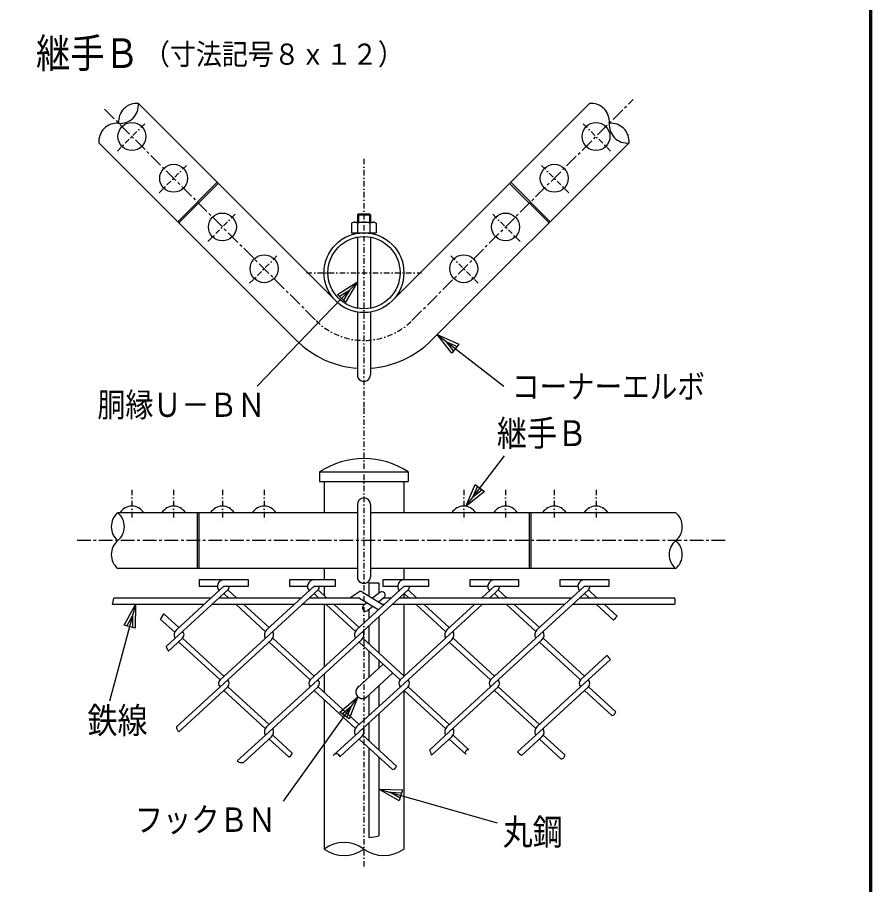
# Model space of a CAD drawing. Units: millimetres, scale not verified. Extents: x -4425 to 4425, y -3150 to 3150.
# Drawn here: x 2638 to 4200, y -1701 to -115 of the extents above; entities that cross this region are included whole.
import ezdxf
from ezdxf.enums import TextEntityAlignment as Align

# ---------------------------------------------------------------- set-up
doc = ezdxf.new("R2010")
doc.units = ezdxf.units.MM
doc.header["$LTSCALE"] = 20
doc.linetypes.add('USER1', pattern=[2, 1.25, -0.25, 0.25, -0.25])
doc.linetypes.add('USER3', pattern=[1.01, 0.5, -0.25, 0.01, -0.25])
doc.layers.add('0-0_1', color=7, linetype='Continuous', lineweight=25)
doc.layers.add('0-4_WAKU', color=7, linetype='Continuous', lineweight=25)
doc.styles.add('ＭＳ ゴシック', font='')
doc.styles.get('ＭＳ ゴシック').set_extended_font_data('MS Gothic')

msp = doc.modelspace()

# ---------------------------------------------------------------- linework, layer by layer
at = {"layer": '0-0_1', "color": 4, "linetype": 'USER1'}
for p, q in [((3359.44, -669.69), (3763.88, -265.25)), ((2797.39, -282.85), (3184.22, -669.69)), ((3932.38, -1072.15), (2743.24, -1072.15))]:
    msp.add_line(p, q, dxfattribs=at)
at = {"layer": '0-0_1'}
for p, q in [((2859.45, -272.78), (3220.29, -633.62)), ((3323.38, -633.62), (3684.22, -272.78)), ((2787.32, -344.91), (3148.16, -705.75)), ((3395.51, -705.75), (3756.35, -344.91)), ((2931.36, -488.95), (3003.49, -416.82)), ((2933.48, -491.07), (3005.61, -418.95)), ((3610.18, -491.07), (3538.06, -418.95)), ((3612.31, -488.95), (3540.18, -416.82)), ((3261.63, -474.68), (3282.03, -474.68)), ((3282.03, -474.68), (3283.83, -476.48)), ((3253.08, -489.68), (3249.33, -491.41)), ((3249.33, -491.41), (3249.33, -509.18)), ((3259.83, -476.48), (3259.83, -489.68)), ((3260.59, -509.18), (3260.59, -491.41)), ((3283.08, -509.18), (3283.08, -491.41)), ((3283.83, -476.48), (3283.83, -489.68)), ((3249.33, -509.18), (3294.33, -509.18)), ((3259.83, -509.18), (3259.83, -510.17)), ((3259.83, -517.18), (3259.83, -646.98)), ((3283.83, -509.18), (3283.83, -510.17)), ((3283.83, -517.18), (3283.83, -646.98)), ((3259.83, -653.98), (3259.83, -768.98)), ((3283.83, -653.98), (3283.83, -768.98)), ((3190.83, -946.15), (3352.83, -946.15)), ((3190.83, -946.15), (3190.83, -964.15)), ((3352.83, -946.15), (3352.83, -964.15)), ((3190.83, -964.15), (3352.83, -964.15)), ((3198.93, -964.15), (3198.93, -1021.15)), ((3344.73, -964.15), (3344.73, -1021.15)), ((3259.83, -1006.15), (3259.83, -1138.15)), ((3283.83, -1006.15), (3283.83, -1138.15)), ((3259.83, -1021.15), (2821.83, -1021.15)), ((2966.98, -1021.15), (2966.99, -1123.15)), ((2969.99, -1021.15), (2969.99, -1123.15)), ((3841.83, -1021.15), (3283.83, -1021.15)), ((3573.68, -1021.15), (3573.68, -1123.15)), ((3576.68, -1021.15), (3576.68, -1123.15)), ((3259.83, -1123.15), (2821.83, -1123.15)), ((3198.93, -1123.15), (3198.93, -1143.7)), ((3841.83, -1123.15), (3283.83, -1123.15)), ((3344.73, -1123.15), (3344.73, -1143.7)), ((2928.88, -1235.42), (3015.88, -1155.7)), ((2970.88, -1155.7), (3003.88, -1155.7)), ((3093.65, -1235.42), (3180.65, -1155.7)), ((3135.65, -1155.7), (3168.65, -1155.7)), ((3198.93, -1155.7), (3198.93, -1172.46)), ((3258.42, -1235.42), (3345.42, -1155.7)), ((3280.83, -1149.35), (3280.83, -1173.36)), ((3280.83, -1149.35), (3298.83, -1149.35)), ((3298.83, -1149.35), (3298.83, -1168.46)), ((3306.42, -1155.7), (3333.42, -1155.7)), ((3465.19, -1155.7), (3498.19, -1155.7)), ((3486.82, -1177.11), (3510.19, -1155.7)), ((3587.96, -1235.42), (3674.96, -1155.7)), ((3629.96, -1155.7), (3662.96, -1155.7)), ((2910.06, -1265.84), (3023.07, -1162.29)), ((3024.86, -1177.11), (3015.88, -1168.88)), ((3039.24, -1177.11), (3023.07, -1162.29)), ((3098.26, -1244.38), (3187.84, -1162.29)), ((3189.63, -1177.11), (3180.65, -1168.88)), ((3204.01, -1177.11), (3187.84, -1162.29)), ((3262.26, -1166.12), (3245.91, -1177.11)), ((3263.03, -1244.38), (3352.61, -1162.29)), ((3268.73, -1165.98), (3307.89, -1189.88)), ((3300.93, -1166.8), (3287.48, -1177.42)), ((3344.73, -1169.51), (3344.73, -1177.11)), ((3354.4, -1177.11), (3345.42, -1168.88)), ((3368.79, -1177.11), (3352.61, -1162.29)), ((3501.21, -1177.11), (3517.38, -1162.29)), ((3519.17, -1177.11), (3510.19, -1168.88)), ((3533.56, -1177.11), (3517.38, -1162.29)), ((3592.57, -1244.38), (3682.15, -1162.29)), ((3683.94, -1177.11), (3674.96, -1168.88)), ((3698.33, -1177.11), (3682.15, -1162.29)), ((2979.41, -1189.11), (2812.03, -1189.11)), ((2992.51, -1177.11), (2814.34, -1177.11)), ((3144.18, -1189.11), (2993.8, -1189.11)), ((3157.28, -1177.11), (3006.89, -1177.11)), ((3091.44, -1238.13), (3037.95, -1189.11)), ((3098.26, -1231.19), (3052.34, -1189.11)), ((3272.69, -1189.11), (3158.57, -1189.11)), ((3263.94, -1177.11), (3171.67, -1177.11)), ((3198.93, -1189.11), (3198.93, -1303.11)), ((3256.21, -1238.13), (3202.72, -1189.11)), ((3263.03, -1231.19), (3217.11, -1189.11)), ((3263.94, -1177.11), (3298.82, -1198.4)), ((3277.44, -1185.35), (3271.34, -1190.18)), ((3298.4, -1184.09), (3308.37, -1176.22)), ((3308.95, -1189.11), (3306.63, -1189.11)), ((3322.05, -1177.11), (3307.23, -1177.11)), ((3638.49, -1189.11), (3323.34, -1189.11)), ((3651.59, -1177.11), (3336.44, -1177.11)), ((3344.73, -1189.11), (3344.73, -1320.49)), ((3420.98, -1238.13), (3367.49, -1189.11)), ((3427.8, -1231.19), (3381.88, -1189.11)), ((3423.19, -1235.42), (3473.73, -1189.11)), ((3427.8, -1244.38), (3488.11, -1189.11)), ((3585.75, -1238.13), (3532.27, -1189.11)), ((3592.57, -1231.19), (3546.65, -1189.11)), ((3840.08, -1189.11), (3652.88, -1189.11)), ((3840.08, -1177.11), (3665.98, -1177.11)), ((3728, -1217.49), (3697.04, -1189.11)), ((3734.59, -1210.34), (3711.42, -1189.11)), ((3278.78, -1199.59), (3288.36, -1192.02)), ((3280.83, -1197.97), (3280.83, -1214.88)), ((2900.12, -1216.13), (2925.87, -1239.72)), ((2906.11, -1206.15), (2933.46, -1231.22)), ((3298.83, -1211.57), (3298.83, -1277.18)), ((3280.83, -1228.06), (3280.83, -1260.69)), ((2914.29, -1274.47), (2940.31, -1250.63)), ((2940.31, -1250.63), (3015.88, -1319.87)), ((3098.26, -1244.38), (3008.68, -1326.46)), ((3105.08, -1250.63), (3180.65, -1319.87)), ((3263.03, -1244.38), (3173.45, -1326.46)), ((3269.85, -1250.63), (3345.42, -1319.87)), ((3427.8, -1244.38), (3338.22, -1326.46)), ((3434.63, -1250.63), (3510.19, -1319.87)), ((3592.57, -1244.38), (3502.99, -1326.46)), ((3599.4, -1250.63), (3674.96, -1319.87)), ((2933.49, -1257.56), (3008.68, -1326.46)), ((3102.87, -1253.33), (3023.04, -1326.49)), ((3098.26, -1257.56), (3173.45, -1326.46)), ((3267.64, -1253.33), (3187.81, -1326.49)), ((3263.03, -1257.56), (3338.22, -1326.46)), ((3432.41, -1253.33), (3352.58, -1326.49)), ((3427.8, -1257.56), (3502.99, -1326.46)), ((3597.19, -1253.33), (3503.02, -1339.62)), ((3592.57, -1257.56), (3667.77, -1326.46)), ((3280.83, -1273.87), (3280.83, -1322.19)), ((3716.57, -1281.74), (3667.77, -1326.46)), ((3259.17, -1342.04), (3307.2, -1298.03)), ((3298.83, -1290.37), (3298.83, -1305.69)), ((3722.6, -1289.4), (3667.8, -1339.62)), ((3198.93, -1316.29), (3198.93, -1349.81)), ((3275.01, -1359.32), (3324.55, -1313.93)), ((2928.88, -1412.77), (3023.04, -1326.49)), ((3093.65, -1412.77), (3187.81, -1326.49)), ((3258.42, -1412.77), (3352.58, -1326.49)), ((2933.49, -1421.73), (3023.07, -1339.64)), ((3091.44, -1415.48), (3015.88, -1346.24)), ((3098.26, -1408.54), (3023.07, -1339.64)), ((3098.26, -1421.73), (3187.84, -1339.64)), ((3256.21, -1415.48), (3180.65, -1346.24)), ((3263.03, -1408.54), (3187.84, -1339.64)), ((3263.03, -1421.73), (3352.61, -1339.64)), ((3298.83, -1337.49), (3298.83, -1375.74)), ((3344.73, -1346.86), (3344.73, -1636.15)), ((3420.98, -1415.48), (3345.42, -1346.24)), ((3427.8, -1408.54), (3352.61, -1339.64)), ((3423.19, -1412.77), (3503.02, -1339.62)), ((3427.8, -1421.73), (3517.38, -1339.64)), ((3585.75, -1415.48), (3510.19, -1346.24)), ((3592.57, -1408.54), (3517.38, -1339.64)), ((3587.96, -1412.77), (3667.79, -1339.62)), ((3592.57, -1421.73), (3682.15, -1339.64)), ((3725.03, -1392.12), (3674.96, -1346.24)), ((3732.07, -1385.38), (3682.15, -1339.64)), ((3198.93, -1362.99), (3198.93, -1636.15)), ((3280.83, -1353.99), (3280.83, -1392.23)), ((3298.83, -1388.92), (3298.83, -1454.54)), ((3280.83, -1405.42), (3280.83, -1438.04)), ((3098.26, -1421.73), (3040.14, -1474.99)), ((3263.03, -1421.73), (3215.47, -1465.31)), ((3427.8, -1421.73), (3391.98, -1454.55)), ((3592.57, -1421.73), (3552.69, -1458.28)), ((3102.87, -1430.69), (3051.55, -1477.71)), ((3098.26, -1434.91), (3135.42, -1468.96)), ((3105.08, -1427.98), (3140.68, -1460.6)), ((3267.64, -1430.69), (3227.65, -1467.33)), ((3263.03, -1434.91), (3324.06, -1490.83)), ((3269.85, -1427.98), (3331.33, -1484.31)), ((3432.41, -1430.69), (3395.38, -1464.62)), ((3427.8, -1434.91), (3458.1, -1462.68)), ((3434.63, -1427.98), (3463.73, -1454.65)), ((3597.19, -1430.69), (3559.87, -1464.88)), ((3592.57, -1434.91), (3631.96, -1471.01)), ((3599.4, -1427.98), (3638.83, -1464.11)), ((3280.83, -1451.22), (3280.83, -1614.89)), ((3298.83, -1467.72), (3298.83, -1612.11))]:
    msp.add_line(p, q, dxfattribs=at)
at = {"layer": '0-0_1', "color": 4, "linetype": 'USER3'}
for p, q in [((2821.05, -359.55), (2874.09, -306.52)), ((3722.61, -359.55), (3669.58, -306.52)), ((3271.83, -373.88), (3271.83, -831.91)), ((2897.42, -435.92), (2950.45, -382.88)), ((3646.25, -435.92), (3593.21, -382.88)), ((2986.52, -525.01), (3039.55, -471.98)), ((3557.15, -525.01), (3504.12, -471.98)), ((3062.88, -601.38), (3115.92, -548.35)), ((3480.78, -601.38), (3427.75, -548.35)), ((3166.83, -582.08), (3376.83, -582.08)), ((3271.83, -830.1), (3271.83, -1670.94)), ((2847.57, -979.15), (2847.57, -1039.15)), ((2923.94, -979.15), (2923.94, -1039.15)), ((3013.03, -979.15), (3013.03, -1039.15)), ((3089.4, -979.15), (3089.4, -1039.15)), ((3454.27, -979.15), (3454.27, -1039.15)), ((3530.64, -979.15), (3530.64, -1039.15)), ((3619.73, -979.15), (3619.73, -1039.15)), ((3696.1, -979.15), (3696.1, -1039.15))]:
    msp.add_line(p, q, dxfattribs=at)
at = {"layer": '0-0_1', "color": 4}
for p, q in [((3261.63, -474.68), (3261.63, -489.68)), ((3282.03, -474.68), (3282.03, -489.68)), ((3259.83, -598.62), (3076.79, -789.74)), ((3405.89, -695.37), (3527.24, -789.74)), ((3458.29, -1009.47), (3528.8, -917.1)), ((2854.49, -1189.11), (2806.46, -1365.72)), ((2900.12, -1216.13), (2906.11, -1206.15)), ((3260.66, -1357.59), (3124.41, -1548.72)), ((3298.83, -1526.67), (3515.57, -1588.41))]:
    msp.add_line(p, q, dxfattribs=at)
at = {"layer": '0-0_1'}
for points in [[(3261.63, -474.68), (3259.83, -476.48), (3283.83, -476.48)], [(3253.08, -489.68), (3290.58, -489.68), (3294.33, -491.41), (3294.33, -509.18)], [(3060.88, -1143.7), (2970.88, -1143.7), (2970.88, -1155.7)], [(3015.88, -1155.7), (3060.88, -1155.7), (3060.88, -1143.7)], [(3219.65, -1143.7), (3135.65, -1143.7), (3135.65, -1155.7)], [(3180.65, -1155.7), (3219.65, -1155.7), (3219.65, -1143.7)], [(3390.42, -1143.7), (3306.42, -1143.7), (3306.42, -1155.7)], [(3345.42, -1155.7), (3390.42, -1155.7), (3390.42, -1143.7)], [(3555.19, -1143.7), (3465.19, -1143.7), (3465.19, -1155.7)], [(3510.19, -1155.7), (3555.19, -1155.7), (3555.19, -1143.7)], [(3719.96, -1143.7), (3629.96, -1143.7), (3629.96, -1155.7)], [(3674.96, -1155.7), (3719.96, -1155.7), (3719.96, -1143.7)]]:
    msp.add_lwpolyline(points, dxfattribs=at)
at = {"layer": '0-0_1', "color": 4}
for points in [[(3223.2, -621.69), (3259.83, -598.62), (3238.37, -636.22)], [(3432.6, -729.44), (3405.89, -695.37), (3445.49, -712.86)], [(3492.12, -982.46), (3458.29, -1009.47), (3475.43, -969.72)], [(2833.34, -1226.88), (2854.49, -1189.11), (2853.6, -1232.4)], [(3227.73, -1385.7), (3260.66, -1357.59), (3244.83, -1397.89)], [(3336.35, -1548.28), (3298.83, -1526.67), (3342.1, -1528.08)]]:
    msp.add_lwpolyline(points, close=True, dxfattribs=at)
for points in [[(3226.99, -625.32), (3245.31, -613.79), (3234.57, -632.58)], [(3435.82, -725.3), (3422.46, -708.26), (3442.26, -717.01)], [(3487.95, -979.27), (3471.03, -992.78), (3479.6, -972.9)], [(2838.4, -1228.26), (2848.98, -1209.38), (2848.54, -1231.02)], [(3232.01, -1388.74), (3248.47, -1374.69), (3240.56, -1394.84)], [(3337.79, -1543.23), (3319.03, -1532.43), (3340.67, -1533.13)]]:
    msp.add_lwpolyline(points, dxfattribs=at)
at = {"layer": '0-0_1'}
for centre, radius in [((2847.57, -333.03), 25.5), ((3696.1, -333.03), 25.5), ((2923.94, -409.4), 25.5), ((3619.73, -409.4), 25.5), ((3013.03, -498.49), 25.5), ((3530.64, -498.49), 25.5), ((3271.83, -582.08), 72.9), ((3271.83, -582.08), 66), ((3089.4, -574.86), 25.5), ((3454.27, -574.86), 25.5)]:
    msp.add_circle(centre, radius, dxfattribs=at)
at = {"layer": '0-0_1', "color": 4}
for centre, radius, start, end in [((2856.33, -305.73), 33.09, 84.59961, 185.4032), ((2826.5, -275.9), 33.09, 264.59732, 5.40115), ((3687.34, -305.73), 33.09, 354.59729, 95.40033), ((2820.27, -341.79), 33.09, 84.59724, 185.40121), ((3753.23, -311.96), 33.09, 174.5972, 275.40039), ((3723.4, -341.79), 33.09, 354.59924, 95.40347), ((2842.93, -1046.65), 33.09, 129.59811, 230.40164), ((2800.74, -1046.65), 33.09, 309.59845, 50.40183), ((3820.74, -1046.65), 33.09, 309.59906, 50.40244), ((2842.93, -1097.65), 33.09, 129.59836, 230.40189), ((3862.93, -1097.65), 33.09, 129.59897, 230.4025), ((3820.74, -1097.65), 33.09, 309.59784, 50.40094), ((2681.67, -1157.82), 134.06, 346.50195, 351.72638), ((3817.27, -1183.11), 23.59, 345.2659, 14.7341), ((3834.79, -1309.27), 140.81, 135.36543, 139.32133), ((2942.67, -1255.22), 34.29, 198.04726, 214.15215), ((3734.56, -1273.78), 19.67, 203.85423, 232.54781), ((3723.52, -1383.5), 8.75, 279.95709, 347.58115), ((2941.04, -1412.17), 12.18, 182.81139, 231.68469), ((3365.23, -1469.2), 30.5, 8.64713, 28.70666), ((3462.27, -1459.61), 5.17, 73.6339, 216.35986), ((3576.07, -1440.02), 29.67, 217.99718, 236.92053), ((3048.22, -1466.39), 11.8, 226.74767, 286.3721), ((3195.86, -1501.13), 68.47, 143.69893, 151.97339), ((3221.17, -1468.7), 6.63, 11.87968, 149.26799), ((3632.42, -1464.6), 6.42, 265.93872, 4.35715), ((3322.96, -1482.3), 8.6, 277.30011, 346.50375), ((3269.88, -1484.15), 131.19, 274.78992, 282.75055), ((3235.38, -1685.51), 61.36, 53.55512, 126.44486), ((3235.38, -1586.79), 61.36, 233.55521, 306.44494), ((3308.28, -1586.79), 61.36, 233.55521, 306.44494)]:
    msp.add_arc(centre, radius, start, end, dxfattribs=at)
at = {"layer": '0-0_1'}
for centre, radius, start, end in [((3253.08, -506.82), 17.14, 64.02038, 90), ((3271.83, -527.02), 37.35, 72.48255, 107.51738), ((3290.58, -506.82), 17.14, 90, 115.97954), ((3271.83, -582.08), 174.9, 225.00017, 266.06592), ((3271.83, -582.08), 174.9, 273.93432, 315.00012), ((3271.83, -768.98), 12, 179.99992, 0), ((3271.83, -1070.84), 148.69, 56.99119, 123.00874), ((3271.83, -1006.15), 12, 0, 179.99992), ((2847.57, -1034.65), 25.5, 31.96536, 148.03456), ((2923.94, -1034.65), 25.5, 31.96536, 148.03456), ((3013.03, -1034.65), 25.5, 31.96536, 148.03456), ((3089.4, -1034.65), 25.5, 31.96536, 148.03456), ((3454.27, -1034.65), 25.5, 31.9659, 148.03403), ((3530.64, -1034.65), 25.5, 31.9659, 148.03403), ((3619.73, -1034.65), 25.5, 31.9659, 148.03403), ((3696.1, -1034.65), 25.5, 31.9659, 148.03403), ((3271.83, -1138.15), 12, 179.99992, 0), ((3015.88, -1155.7), 12, 90, 222.50017), ((3015.88, -1155.7), 9.72, 317.50034, 0), ((3180.65, -1155.7), 12, 90, 222.50017), ((3180.65, -1155.7), 9.72, 317.50034, 0), ((3345.42, -1155.7), 12, 90, 222.50017), ((3345.42, -1155.7), 9.72, 317.50034, 0), ((3510.19, -1155.7), 12, 90, 222.49869), ((3510.19, -1155.7), 9.72, 317.50217, 0), ((3674.96, -1155.7), 12, 90, 222.49869), ((3674.96, -1155.7), 9.72, 317.50217, 0), ((3265.61, -1171.1), 6, 58.59953, 123.92401), ((3304.65, -1171.51), 6, 308.30823, 128.30817), ((3275.06, -1194.89), 6, 128.30817, 308.30823), ((2937.09, -1244.38), 12.15, 132.50044, 210.96289), ((3101.86, -1244.38), 12.15, 132.50081, 210.96289), ((3266.63, -1244.38), 12.15, 132.50081, 210.96289), ((3431.4, -1244.38), 12.15, 132.50044, 210.96289), ((3596.17, -1244.38), 12.15, 132.50081, 210.96289), ((2933.15, -1244.06), 9.72, 317.49985, 42.50015), ((3094.66, -1244.38), 12.15, 312.50088, 30.96329), ((3259.43, -1244.38), 12.15, 312.50088, 30.96329), ((3424.21, -1244.38), 12.15, 312.50088, 30.96329), ((3588.98, -1244.38), 12.15, 312.50088, 30.96329), ((3015.88, -1333.05), 9.72, 137.49977, 222.50023), ((3015.88, -1333.05), 9.72, 317.49985, 42.50015), ((3180.65, -1333.05), 9.72, 137.49977, 222.50023), ((3180.65, -1333.05), 9.72, 317.49985, 42.50015), ((3345.42, -1333.05), 9.72, 137.49977, 222.50023), ((3345.42, -1333.05), 9.72, 317.49985, 42.50015), ((3510.19, -1333.05), 9.72, 137.5016, 222.4984), ((3510.19, -1333.05), 9.72, 317.50168, 42.49832), ((3674.96, -1333.05), 9.72, 137.5016, 222.4984), ((3674.96, -1333.05), 9.72, 317.50168, 42.49832), ((3268.98, -1348.95), 12, 120.15853, 324.84174), ((3101.86, -1421.73), 12.15, 132.50081, 210.96289), ((3094.66, -1421.73), 12.15, 312.50088, 30.96329), ((3266.63, -1421.73), 12.15, 132.50081, 210.96289), ((3259.43, -1421.73), 12.15, 312.50088, 30.96329), ((3431.4, -1421.73), 12.15, 132.50081, 210.96289), ((3424.21, -1421.73), 12.15, 312.50088, 30.96329), ((3596.17, -1421.73), 12.15, 132.50081, 210.96289), ((3588.98, -1421.73), 12.15, 312.50088, 30.96329)]:
    msp.add_arc(centre, radius, start, end, dxfattribs=at)
at = {"layer": '0-0_1', "color": 4, "linetype": 'USER3'}
msp.add_arc((3271.83, -582.08), 123.9, 225.00014, 315.00024, dxfattribs=at)
at = {"layer": '0-4_WAKU'}
msp.add_lwpolyline([(-4050.09, 2925), (4199.91, 2925), (4199.91, -2925), (-4050.09, -2925)], close=True, dxfattribs=at)
for points in [[(4197.91, 2923), (4197.91, -2923), (-4048.09, -2923)], [(4195.91, 2921), (4195.91, -2921), (-4046.09, -2921)]]:
    msp.add_lwpolyline(points, dxfattribs=at)

# ---------------------------------------------------------------- texts
at = {"layer": '0-0_1', "color": 4, "style": 'ＭＳ ゴシック'}
for s, height, width, p in [('継手Ｂ', 54.12, 0.85, (2672.31, -223.92)), ('（寸法記号８ｘ１２）', 38.71, 0.9, (2869.56, -213.45)), ('コーナーエルボ', 43.47, 0.85, (3542.24, -825)), ('胴縁Ｕ－ＢＮ', 44.14, 0.85, (2784.53, -858.98)), ('継手Ｂ', 47.36, 0.85, (3514.85, -913.51)), ('鉄線', 47.36, 0.85, (2766.37, -1438.77)), ('フックＢＮ', 44.57, 0.85, (2852.84, -1618.14)), ('丸鋼', 47.35, 0.85, (3525.35, -1642.93))]:
    msp.add_text(s, height=height, dxfattribs=dict(at, width=width)).set_placement(p, align=Align.BOTTOM_LEFT)

doc.saveas('drawing.dxf')
